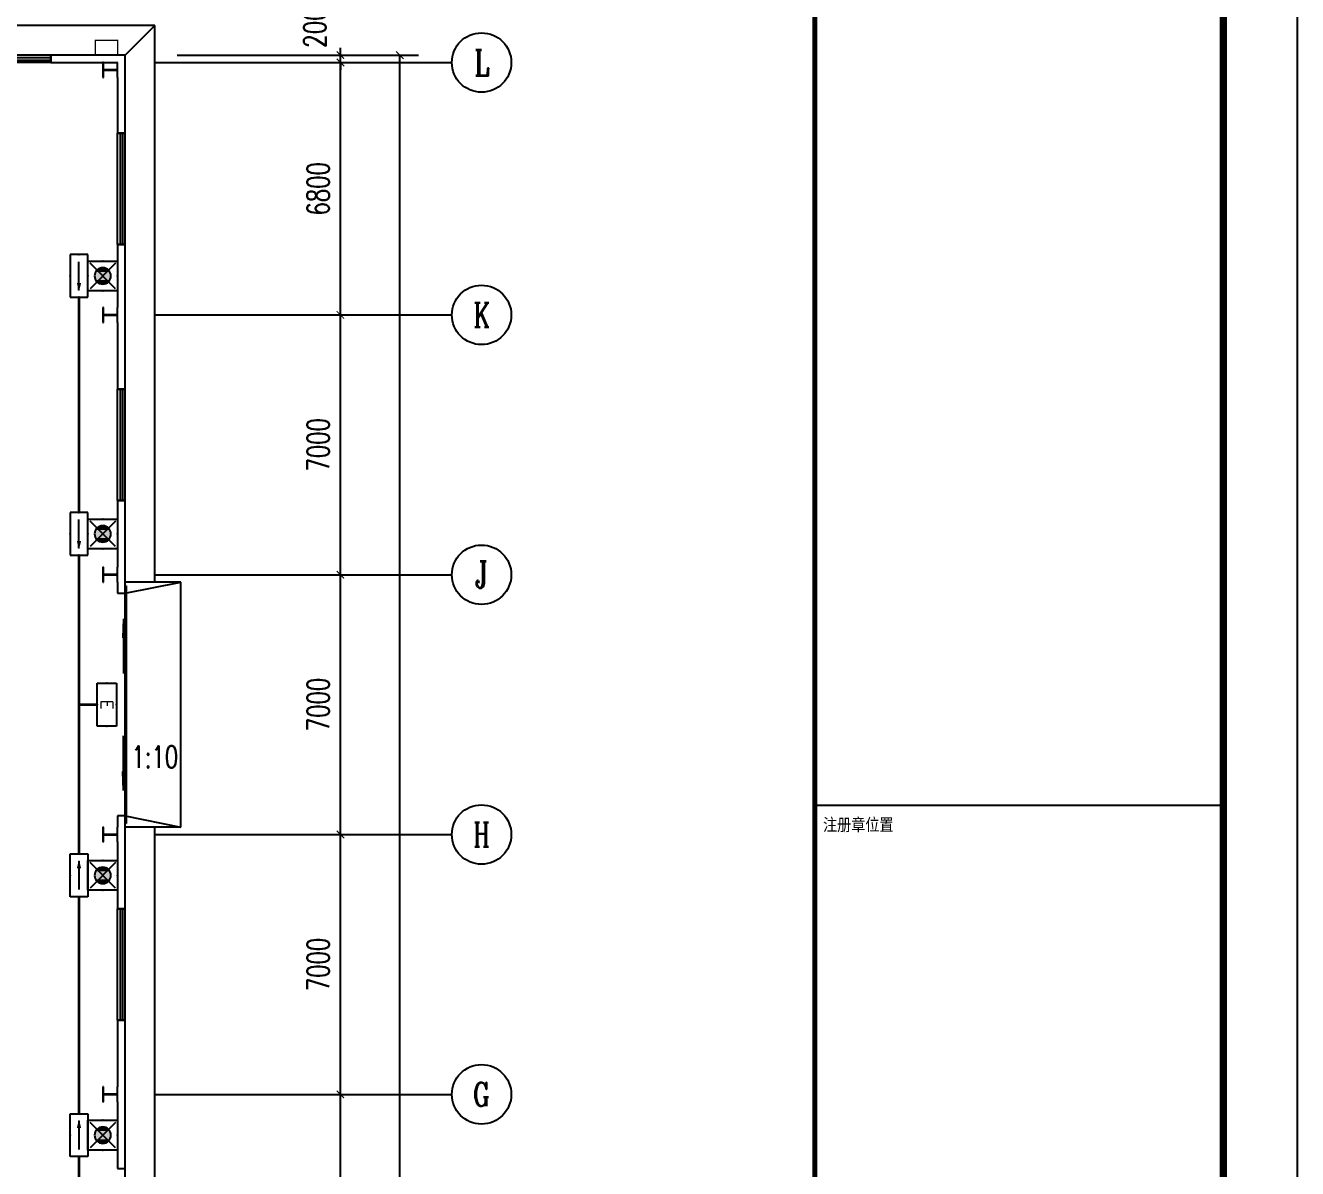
# Model space of a CAD drawing. Extents: x -417156 to 1571408, y 205758 to 1045562.
# Drawn here: x 1176220 to 1210475, y 934454 to 965254 of the extents above; entities that cross this region are included whole.
import ezdxf
from ezdxf.enums import TextEntityAlignment as Align

# ---------------------------------------------------------------- set-up
doc = ezdxf.new("R2010")
doc.units = 0
doc.header["$LTSCALE"] = 1000
doc.header["$MEASUREMENT"] = 0
doc.layers.get('0').update_dxf_attribs({"linetype": 'CONTINUOUS'})
doc.layers.get('DEFPOINTS').update_dxf_attribs({"linetype": 'CONTINUOUS'})
for name, color, linetype in [('AXIS', 3, 'CONTINUOUS'), ('AXIS_TEXT', 7, 'CONTINUOUS'), ('COLUMN', 99, 'CONTINUOUS'), ('DIM_SYMB', 3, 'CONTINUOUS'), ('EQUIP-照明', 3, 'CONTINUOUS'), ('GROUND', 2, 'CONTINUOUS'), ('PP-PM-TK', 7, 'CONTINUOUS'), ('PUB_TEXT', 7, 'CONTINUOUS'), ('PUB_TITLE', 4, 'CONTINUOUS'), ('STAIR', 2, 'CONTINUOUS'), ('WALL', 9, 'CONTINUOUS'), ('WINDOW', 99, 'CONTINUOUS'), ('WIRE-照明', 1, 'CONTINUOUS')]:
    doc.layers.add(name, color=color, linetype=linetype)
doc.styles.add('_TCH_AXIS', font='COMPLEX', dxfattribs={"bigfont": 'GBCBIG'})
doc.styles.add('_TCH_DIM', font='SIMPLEX', dxfattribs={"bigfont": 'GBCBIG'})
doc.styles.add('_TEL_DIM', font='SIMPLEX', dxfattribs={"width": 0.8, "height": 3.5, "bigfont": 'HZTXT'})
doc.styles.add('COMPLEX', font='COMPLEX')
doc.styles.add('DIM_FONT', font='SIMPLEX', dxfattribs={"width": 0.7, "bigfont": 'GBCBIG'})
doc.styles.get("Standard").update_dxf_attribs({"font": 'gbenor.shx', "bigfont": 'gbcbig.shx'})
doc.styles.add('TQ', font='txt.shx', dxfattribs={"width": 0.8, "bigfont": 'hztxt.shx'})
doc.dimstyles.new('DIMN200', dxfattribs={"dimscale": 2, "dimtxt": 300, "dimasz": 100, "dimexe": 250, "dimexo": 300, "dimgap": 150, "dimtad": 1, "dimdec": 0, "dimzin": 0, "dimtxsty": 'DIM_FONT', "dimblk": 'ARCHTICK', "dimcen": 0.09, "dimclrt": 7, "dimazin": 3, "dimtfac": 1, "dimtdec": 0, "dimtix": 1, "dimtmove": 0, "dimatfit": 3, "dimtolj": 1, "dimtzin": 0})

# ---------------------------------------------------------------- blocks, each defined once
blk = doc.blocks.new('_AXISO')
blk.add_circle((0, 0), 0.5)
at = {"layer": 'AXIS_TEXT', "style": 'COMPLEX', "width": 1.041667}
blk.add_attdef('A', text='', height=0.56, dxfattribs=at).set_placement((-0.25, -0.28), (0.25, -0.28), align=Align.FIT)
blk = doc.blocks.new('_ARCHTICK')
at = {"color": 0, "linetype": 'BYBLOCK', "const_width": 0.15}
blk.add_lwpolyline([(-0.5, -0.5), (0.5, 0.5)], dxfattribs=at)
blk = doc.blocks.new('*D72')
at = {"layer": 'AXIS', "color": 0}
for p, q in [((353709, 286158), (360209, 286158)), ((359709, 216158), (359709, 286158)), ((353709, 216158), (360209, 216158))]:
    blk.add_line(p, q, dxfattribs=at)
at = {"layer": 'DEFPOINTS', "color": 0}
for p in [(353109, 286158), (359709, 286158), (353109, 216158)]:
    blk.add_point(p, dxfattribs=at)
at = {"layer": 'AXIS', "color": 0, "xscale": 200, "yscale": 200, "zscale": 200}
for p, rotation in [((359709, 286158), 90), ((359709, 216158), 270)]:
    blk.add_blockref('_ARCHTICK', p, dxfattribs=dict(at, rotation=rotation))
at = {"layer": 'AXIS', "color": 7, "insert": (359109, 251158), "char_height": 600, "attachment_point": 5, "rotation": 90, "style": 'DIM_FONT'}
blk.add_mtext('\\A1;70000', dxfattribs=at)
blk = doc.blocks.new('*D79')
at = {"layer": 'AXIS', "color": 0}
for p, q in [((353709, 258158), (358609, 258158)), ((358109, 251158), (358109, 258158)), ((353709, 251158), (358609, 251158))]:
    blk.add_line(p, q, dxfattribs=at)
at = {"layer": 'DEFPOINTS', "color": 0}
for p in [(353109, 258158), (358109, 258158), (353109, 251158)]:
    blk.add_point(p, dxfattribs=at)
at = {"layer": 'AXIS', "color": 0, "xscale": 200, "yscale": 200, "zscale": 200}
for p, rotation in [((358109, 258158), 90), ((358109, 251158), 270)]:
    blk.add_blockref('_ARCHTICK', p, dxfattribs=dict(at, rotation=rotation))
at = {"layer": 'AXIS', "color": 7, "insert": (357509, 254658), "char_height": 600, "attachment_point": 5, "rotation": 90, "style": 'DIM_FONT'}
blk.add_mtext('\\A1;7000', dxfattribs=at)
blk = doc.blocks.new('*D80')
at = {"layer": 'AXIS', "color": 0}
for p, q in [((353709, 265158), (358609, 265158)), ((358109, 258158), (358109, 265158)), ((353709, 258158), (358609, 258158))]:
    blk.add_line(p, q, dxfattribs=at)
at = {"layer": 'DEFPOINTS', "color": 0}
for p in [(353109, 265158), (358109, 265158), (353109, 258158)]:
    blk.add_point(p, dxfattribs=at)
at = {"layer": 'AXIS', "color": 0, "xscale": 200, "yscale": 200, "zscale": 200}
for p, rotation in [((358109, 265158), 90), ((358109, 258158), 270)]:
    blk.add_blockref('_ARCHTICK', p, dxfattribs=dict(at, rotation=rotation))
at = {"layer": 'AXIS', "color": 7, "insert": (357509, 261658), "char_height": 600, "attachment_point": 5, "rotation": 90, "style": 'DIM_FONT'}
blk.add_mtext('\\A1;7000', dxfattribs=at)
blk = doc.blocks.new('*D81')
at = {"layer": 'AXIS', "color": 0}
for p, q in [((353709, 272158), (358609, 272158)), ((358109, 265158), (358109, 272158)), ((353709, 265158), (358609, 265158))]:
    blk.add_line(p, q, dxfattribs=at)
at = {"layer": 'DEFPOINTS', "color": 0}
for p in [(353109, 272158), (358109, 272158), (353109, 265158)]:
    blk.add_point(p, dxfattribs=at)
at = {"layer": 'AXIS', "color": 0, "xscale": 200, "yscale": 200, "zscale": 200}
for p, rotation in [((358109, 272158), 90), ((358109, 265158), 270)]:
    blk.add_blockref('_ARCHTICK', p, dxfattribs=dict(at, rotation=rotation))
at = {"layer": 'AXIS', "color": 7, "insert": (357509, 268658), "char_height": 600, "attachment_point": 5, "rotation": 90, "style": 'DIM_FONT'}
blk.add_mtext('\\A1;7000', dxfattribs=at)
blk = doc.blocks.new('*D82')
at = {"layer": 'AXIS', "color": 0}
for p, q in [((353709, 279158), (358609, 279158)), ((358109, 272158), (358109, 279158)), ((353709, 272158), (358609, 272158))]:
    blk.add_line(p, q, dxfattribs=at)
at = {"layer": 'DEFPOINTS', "color": 0}
for p in [(353109, 279158), (358109, 279158), (353109, 272158)]:
    blk.add_point(p, dxfattribs=at)
at = {"layer": 'AXIS', "color": 0, "xscale": 200, "yscale": 200, "zscale": 200}
for p, rotation in [((358109, 279158), 90), ((358109, 272158), 270)]:
    blk.add_blockref('_ARCHTICK', p, dxfattribs=dict(at, rotation=rotation))
at = {"layer": 'AXIS', "color": 7, "insert": (357509, 275658), "char_height": 600, "attachment_point": 5, "rotation": 90, "style": 'DIM_FONT'}
blk.add_mtext('\\A1;7000', dxfattribs=at)
blk = doc.blocks.new('*D83')
at = {"layer": 'AXIS', "color": 0}
for p, q in [((353709, 285958), (358609, 285958)), ((358109, 279158), (358109, 285958)), ((353709, 279158), (358609, 279158))]:
    blk.add_line(p, q, dxfattribs=at)
at = {"layer": 'DEFPOINTS', "color": 0}
for p in [(353109, 285958), (358109, 285958), (353109, 279158)]:
    blk.add_point(p, dxfattribs=at)
at = {"layer": 'AXIS', "color": 0, "xscale": 200, "yscale": 200, "zscale": 200}
for p, rotation in [((358109, 285958), 90), ((358109, 279158), 270)]:
    blk.add_blockref('_ARCHTICK', p, dxfattribs=dict(at, rotation=rotation))
at = {"layer": 'AXIS', "color": 7, "insert": (357509, 282558), "char_height": 600, "attachment_point": 5, "rotation": 90, "style": 'DIM_FONT'}
blk.add_mtext('\\A1;6800', dxfattribs=at)
blk = doc.blocks.new('*D84')
at = {"layer": 'AXIS', "color": 0}
for p, q in [((353709, 286158), (358609, 286158)), ((358109, 286158), (358109, 286358)), ((358109, 285958), (358109, 286158)), ((353709, 285958), (358609, 285958)), ((358109, 285958), (358109, 285758))]:
    blk.add_line(p, q, dxfattribs=at)
at = {"layer": 'DEFPOINTS', "color": 0}
for p in [(353109, 286158), (358109, 286158), (353109, 285958)]:
    blk.add_point(p, dxfattribs=at)
at = {"layer": 'AXIS', "color": 0, "xscale": 200, "yscale": 200, "zscale": 200}
for p, rotation in [((358109, 286158), 270), ((358109, 285958), 90)]:
    blk.add_blockref('_ARCHTICK', p, dxfattribs=dict(at, rotation=rotation))
at = {"layer": 'AXIS', "color": 7, "insert": (357419, 286898), "char_height": 600, "attachment_point": 5, "rotation": 90, "style": 'DIM_FONT'}
blk.add_mtext('\\A1;200', dxfattribs=at)
blk = doc.blocks.new('$WINLIB2D$00000001')
for p, q in [((-0.5, 0.5), (0.5, 0.5)), ((-0.5, 0.5), (-0.5, -0.5)), ((0.5, -0.5), (0.5, 0.5)), ((0.5, 0.167), (-0.5, 0.167)), ((0.5, -0.167), (-0.5, -0.167)), ((-0.5, -0.5), (0.5, -0.5))]:
    blk.add_line(p, q)
blk = doc.blocks.new('$DORLIB2D$00000130')
at = {"color": 0, "linetype": 'CONTINUOUS'}
for p, q in [((-0.5333, 0.6601), (-0.5333, 0.5127)), ((0, 0.6601), (-0.5333, 0.6601)), ((0, 0.5127), (0, 0.6601)), ((0.5333, 0.6601), (0, 0.6601)), ((0.5333, 0.6601), (0.5333, 0.5127)), ((0, 0.5127), (-0.5333, 0.5127)), ((0.5333, 0.5127), (0, 0.5127)), ((-0.3853, 0.2694), (-0.1396, 0.2694)), ((-0.3853, 0.2694), (-0.2999, 0.2144)), ((-0.2999, 0.2144), (-0.2999, 0.2694)), ((0.3853, 0.2694), (0.1396, 0.2694)), ((0.2999, 0.2144), (0.2999, 0.2694)), ((0.3853, 0.2694), (0.2999, 0.2144))]:
    blk.add_line(p, q, dxfattribs=at)
blk = doc.blocks.new('$EQUIP$00001776')
for p, q in [((0.72, 0.66), (-0.72, 0.66)), ((-0.72, 0.66), (-0.72, 0)), ((0.72, 0), (0.72, 0.66)), ((-0.72, 0), (0.72, 0))]:
    blk.add_line(p, q)
for p in [(0, 0.66), (-0.72, 0.33), (0, 0), (0.72, 0.33)]:
    blk.add_point(p)
blk = doc.blocks.new('$EQUIP$00001167')
for p, q in [((-0.429, 0.429), (0.429, -0.429)), ((-0.429, -0.429), (0.429, 0.429))]:
    blk.add_line(p, q)
blk.add_lwpolyline([(-0.5, 0.5), (-0.5, -0.5), (0.5, -0.5), (0.5, 0.5)], close=True)
blk.add_circle((0, 0), 0.275)
for p in [(0, 0.5), (-0.5, 0), (0.5, 0), (0, -0.5)]:
    blk.add_point(p)
for points in [[(-0.238, 0.137), (0.238, 0.137), (-0.275, 0), (0.275, 0)], [(-0.238, -0.137), (0.238, -0.137), (-0.275, 0), (0.275, 0)], [(-0.137, 0.238), (0.137, 0.238), (-0.238, 0.137), (0.238, 0.137)], [(0, 0.275), (0, 0.275), (-0.137, 0.238), (0.137, 0.238)], [(-0.137, -0.238), (0.137, -0.238), (-0.238, -0.137), (0.238, -0.137)], [(0, -0.275), (0, -0.275), (-0.137, -0.238), (0.137, -0.238)]]:
    blk.add_solid(points)
at = {"flags": 9}
blk.add_attdef('A', (0, 0), '', height=0.00002, dxfattribs=at)
blk = doc.blocks.new('$EQUIP$00001686')
for p, q in [((0.72, 0.6), (-0.72, 0.6)), ((-0.72, 0.6), (-0.72, 0)), ((0.72, 0), (0.72, 0.6)), ((-0.72, 0), (0.72, 0))]:
    blk.add_line(p, q)
at = {"color": 7}
blk.add_line((-0.48, 0.3), (0.48, 0.3), dxfattribs=at)
for p in [(0, 0.6), (-0.72, 0.3), (0, 0), (0.72, 0.3)]:
    blk.add_point(p)
blk.add_solid([(-0.24, 0.228), (-0.528, 0.3), (-0.24, 0.372)])
blk = doc.blocks.new('E22')
at = {"color": 8, "const_width": 30}
blk.add_lwpolyline([(352109, 286157.7), (352109, 286557.7), (351509, 286557.7), (351509, 286157.7)], dxfattribs=at)
at = {"layer": 'AXIS', "color": 8}
for p, q in [((353109, 285957.7), (361109, 285957.7)), ((353109, 279157.7), (361109, 279157.7)), ((353109, 272157.7), (361109, 272157.7)), ((353109, 265157.7), (361109, 265157.7)), ((353109, 258157.7), (361109, 258157.7))]:
    blk.add_line(p, q, dxfattribs=at)
at = {"layer": 'COLUMN', "color": 8}
for p, q in [((351725, 285957.7), (351709, 285957.7)), ((351709, 285957.7), (351709, 285557.7)), ((351725, 285762.7), (351725, 285957.7)), ((352093, 285762.7), (351725, 285762.7)), ((351725, 285752.7), (352093, 285752.7)), ((351725, 285557.7), (351725, 285752.7)), ((352109, 285957.7), (352093, 285957.7)), ((352093, 285957.7), (352093, 285762.7)), ((352093, 285752.7), (352093, 285557.7)), ((352109, 285557.7), (352109, 285957.7)), ((351709, 285557.7), (351725, 285557.7)), ((352093, 285557.7), (352109, 285557.7)), ((351725, 279357.7), (351709, 279357.7)), ((351709, 279357.7), (351709, 278957.7)), ((351725, 279162.7), (351725, 279357.7)), ((352109, 279357.7), (352093, 279357.7)), ((352093, 279357.7), (352093, 279162.7)), ((352109, 278957.7), (352109, 279357.7)), ((351709, 278957.7), (351725, 278957.7)), ((352093, 279162.7), (351725, 279162.7)), ((351725, 279152.7), (352093, 279152.7)), ((351725, 278957.7), (351725, 279152.7)), ((352093, 279152.7), (352093, 278957.7)), ((352093, 278957.7), (352109, 278957.7)), ((351725, 272357.7), (351709, 272357.7)), ((351709, 272357.7), (351709, 271957.7)), ((351725, 272162.7), (351725, 272357.7)), ((352109, 272357.7), (352093, 272357.7)), ((352093, 272357.7), (352093, 272162.7)), ((352109, 271957.7), (352109, 272357.7)), ((352093, 272162.7), (351725, 272162.7)), ((351725, 272152.7), (352093, 272152.7)), ((351725, 271957.7), (351725, 272152.7)), ((352093, 272152.7), (352093, 271957.7)), ((351709, 271957.7), (351725, 271957.7)), ((352093, 271957.7), (352109, 271957.7)), ((351725, 265357.7), (351709, 265357.7)), ((351709, 265357.7), (351709, 264957.7)), ((351725, 265162.7), (351725, 265357.7)), ((352093, 265162.7), (351725, 265162.7)), ((351725, 265152.7), (352093, 265152.7)), ((351725, 264957.7), (351725, 265152.7)), ((352109, 265357.7), (352093, 265357.7)), ((352093, 265357.7), (352093, 265162.7)), ((352093, 265152.7), (352093, 264957.7)), ((352109, 264957.7), (352109, 265357.7)), ((351709, 264957.7), (351725, 264957.7)), ((352093, 264957.7), (352109, 264957.7)), ((351725, 258357.7), (351709, 258357.7)), ((351709, 258357.7), (351709, 257957.7)), ((351725, 258162.7), (351725, 258357.7)), ((352109, 258357.7), (352093, 258357.7)), ((352093, 258357.7), (352093, 258162.7)), ((352109, 257957.7), (352109, 258357.7)), ((351709, 257957.7), (351725, 257957.7)), ((352093, 258162.7), (351725, 258162.7)), ((351725, 258152.7), (352093, 258152.7)), ((351725, 257957.7), (351725, 258152.7)), ((352093, 258152.7), (352093, 257957.7)), ((352093, 257957.7), (352109, 257957.7))]:
    blk.add_line(p, q, dxfattribs=at)
at = {"layer": 'DIM_SYMB', "color": 8}
blk.add_lwpolyline([(352485.4, 266742.3, 0, 0, 0), (353092.7, 266742.3, 160, 0, 0), (353692.7, 266742.3, 0, 0, 0)], format="xyseb", dxfattribs=at)
at = {"layer": 'GROUND', "color": 8}
for p, q in [((353109, 286957.7), (344908.8, 286957.7)), ((352309, 286157.7), (353109, 286957.7)), ((353109, 271957.7), (353109, 286957.7)), ((352309, 286157.7), (344908.8, 286157.7)), ((352309, 271957.7), (352309, 286157.7)), ((352309, 236957.7), (352309, 265357.7)), ((353109, 236957.7), (353109, 265357.7))]:
    blk.add_line(p, q, dxfattribs=at)
at = {"layer": 'STAIR', "color": 8}
for p, q in [((353809, 271957.7), (352309, 271957.7)), ((352309, 265357.7), (352309, 271957.7)), ((352309, 271657.7), (353809, 271957.7)), ((353809, 265357.7), (353809, 271957.7)), ((352309, 265657.7), (353809, 265357.7)), ((353809, 265357.7), (352309, 265357.7))]:
    blk.add_line(p, q, dxfattribs=at)
at = {"layer": 'WALL', "color": 8}
for p, q in [((352309, 286157.7), (350309, 286157.7)), ((350309, 286157.7), (350309, 285957.7)), ((352309, 284057.7), (352309, 286157.7)), ((350309, 285957.7), (351709, 285957.7)), ((351725, 285957.7), (352093, 285957.7)), ((352109, 285557.7), (352109, 284057.7)), ((352109, 284057.7), (352309, 284057.7)), ((352309, 281057.7), (352109, 281057.7)), ((352109, 281057.7), (352109, 279357.7)), ((352309, 279157.7), (352309, 281057.7)), ((352109, 278957.7), (352109, 277157.7)), ((352309, 277157.7), (352309, 279157.7)), ((352109, 277157.7), (352309, 277157.7)), ((352309, 274157.7), (352109, 274157.7)), ((352109, 274157.7), (352109, 272357.7)), ((352309, 272157.7), (352309, 274157.7)), ((352309, 271657.7), (352309, 272157.7)), ((352109, 271957.7), (352109, 271657.7)), ((352109, 271657.7), (352309, 271657.7)), ((352309, 265657.7), (352109, 265657.7)), ((352109, 265657.7), (352109, 265357.7)), ((352309, 265157.7), (352309, 265657.7)), ((352309, 263157.7), (352309, 265157.7)), ((352109, 264957.7), (352109, 263157.7)), ((352109, 263157.7), (352309, 263157.7)), ((352309, 260157.7), (352109, 260157.7)), ((352109, 260157.7), (352109, 258357.7)), ((352309, 258157.7), (352309, 260157.7)), ((352109, 257957.7), (352109, 256157.7)), ((352309, 256157.7), (352309, 258157.7)), ((352109, 256157.7), (352309, 256157.7))]:
    blk.add_line(p, q, dxfattribs=at)
at = {"layer": 'AXIS', "color": 8}
ref = blk.add_blockref('_AXISO', (361909, 285957.7), dxfattribs=dict(at, xscale=1600, yscale=1600, zscale=1600))
ref.add_attrib('A', 'L', dxfattribs={"layer": 'AXIS_TEXT', "color": 8, "height": 692.6, "style": '_TCH_AXIS', "width": 0.8}).set_placement((361711.1, 285611.5), (362106.9, 285611.5), align=Align.FIT)
ref = blk.add_blockref('_AXISO', (361909, 279157.7), dxfattribs=dict(at, xscale=1600, yscale=1600, zscale=1600))
ref.add_attrib('A', 'K', dxfattribs={"layer": 'AXIS_TEXT', "color": 8, "height": 657.6, "style": '_TCH_AXIS', "width": 0.736842}).set_placement((361689.8, 278829), (362128.2, 278829), align=Align.FIT)
ref = blk.add_blockref('_AXISO', (361909, 272157.7), dxfattribs=dict(at, xscale=1600, yscale=1600, zscale=1600))
ref.add_attrib('A', 'J', dxfattribs={"layer": 'AXIS_TEXT', "color": 8, "height": 729.9, "style": '_TCH_AXIS', "width": 0.909091}).set_placement((361735.2, 271792.8), (362082.8, 271792.8), align=Align.FIT)
ref = blk.add_blockref('_AXISO', (361909, 265157.7), dxfattribs=dict(at, xscale=1600, yscale=1600, zscale=1600))
ref.add_attrib('A', 'H', dxfattribs={"layer": 'AXIS_TEXT', "color": 8, "height": 657.6, "style": '_TCH_AXIS', "width": 0.7}).set_placement((361689.8, 264829), (362128.2, 264829), align=Align.FIT)
ref = blk.add_blockref('_AXISO', (361909, 258157.7), dxfattribs=dict(at, xscale=1600, yscale=1600, zscale=1600))
ref.add_attrib('A', 'G', dxfattribs={"layer": 'AXIS_TEXT', "color": 8, "height": 641, "style": '_TCH_AXIS', "width": 0.833333}).set_placement((361680.1, 257837.2), (362137.9, 257837.2), align=Align.FIT)
at = {"layer": 'WINDOW', "color": 8}
for name, p, xscale, yscale, zscale, rotation in [('$WINLIB2D$00000001', (348809, 286057.7), 3000, 200, 3000, 180), ('$WINLIB2D$00000001', (352209, 282557.7), 3000, 200, 3000, 90), ('$WINLIB2D$00000001', (352209, 275657.7), 3000, 200, 3000, 90), ('$DORLIB2D$00000130', (352209, 268657.7), 6000, -200, 6000, 90), ('$WINLIB2D$00000001', (352209, 261657.7), 3000, 200, 3000, 90)]:
    blk.add_blockref(name, p, dxfattribs=dict(at, xscale=xscale, yscale=yscale, zscale=zscale, rotation=rotation))
at = {"layer": 'PUB_TEXT', "color": 8, "style": '_TCH_DIM', "width": 0.705882}
blk.add_text('1:10', height=595, dxfattribs=at).set_placement((352479.1, 266952.3))
at = {"layer": 'AXIS', "color": 8}
dim = blk.add_linear_dim(base=(358109, 286157.7), p1=(353109, 285957.7), p2=(353109, 286157.7), angle=90, dimstyle='DIMN200', dxfattribs=at)
dim.commit()
dim.dimension.update_dxf_attribs({"geometry": '*D84', "text_midpoint": (357419, 286897.7), "dimtype": 161})
for p1, p2, distance, picture, middle in [((353109, 216157.7), (353109, 286157.7), -6600, '*D72', (359109, 251157.7)), ((353109, 279157.7), (353109, 285957.7), -5000, '*D83', (357509, 282557.7)), ((353109, 272157.7), (353109, 279157.7), -5000, '*D82', (357509, 275657.7)), ((353109, 265157.7), (353109, 272157.7), -5000, '*D81', (357509, 268657.7)), ((353109, 258157.7), (353109, 265157.7), -5000, '*D80', (357509, 261657.7)), ((353109, 251157.7), (353109, 258157.7), -5000, '*D79', (357509, 254657.7))]:
    dim = blk.add_aligned_dim(p1=p1, p2=p2, distance=distance, dimstyle='DIMN200', dxfattribs=at)
    dim.commit()
    dim.dimension.update_dxf_attribs({"geometry": picture, "text_midpoint": middle})

msp = doc.modelspace()

# ---------------------------------------------------------------- linework, layer by layer
at = {"layer": 'PP-PM-TK', "color": 4}
msp.add_line((1197475, 944243), (1208475, 944243), dxfattribs=at)
at = {"layer": 'PP-PM-TK', "color": 4, "const_width": 140}
msp.add_lwpolyline([(1197475, 984603), (1197475, 869803)], dxfattribs=at)
at = {"layer": 'PUB_TITLE'}
msp.add_lwpolyline([(1042275, 867803), (1210475, 867803), (1210475, 986603), (1042275, 986603)], close=True, dxfattribs=at)
at = {"layer": 'PUB_TITLE', "const_width": 200}
msp.add_lwpolyline([(1047275, 869803), (1208475, 869803), (1208475, 984603), (1047275, 984603)], close=True, dxfattribs=at)
at = {"layer": 'WIRE-照明', "linetype": 'CONTINUOUS', "const_width": 70}
for points in [[(1177662, 952130), (1177662, 957928)], [(1177662, 942930), (1177662, 950978)], [(1178148, 946954), (1177662, 946954)], [(1177662, 935930), (1177662, 941778)], [(1177662, 928930), (1177662, 934778)]]:
    msp.add_lwpolyline(points, dxfattribs=at)

# ---------------------------------------------------------------- block references
msp.add_blockref('E22', (826593, 678296))
at = {"layer": 'EQUIP-照明', "yscale": 800, "zscale": 800, "rotation": 90}
for p, xscale in [((1177902, 958504), 800), ((1177902, 951554), 800), ((1177902, 942354), -800), ((1177902, 935354), -800)]:
    msp.add_blockref('$EQUIP$00001686', p, dxfattribs=dict(at, xscale=xscale))
at = {"layer": 'EQUIP-照明', "xscale": -800, "yscale": 800, "zscale": 800}
for p in [(1178302, 958504), (1178302, 951554), (1178302, 942354), (1178302, 935354)]:
    msp.add_blockref('$EQUIP$00001167', p, dxfattribs=at)
at = {"layer": 'EQUIP-照明'}
ref = msp.add_blockref('$EQUIP$00001776', (1178676, 946954), dxfattribs=dict(at, xscale=-800, yscale=800, zscale=800, rotation=90))
ref.add_attrib('$TEXT$', 'E', dxfattribs={"layer": '0', "color": 7, "height": 320, "rotation": 270, "style": '_TEL_DIM'}).set_placement((1178412, 946954), align=Align.MIDDLE_CENTER)

# ---------------------------------------------------------------- texts
at = {"layer": 'PUB_TEXT', "color": 2, "style": 'TQ'}
msp.add_text('注册章位置', height=380, dxfattribs=at).set_placement((1197697, 943517))

doc.saveas('drawing.dxf')
